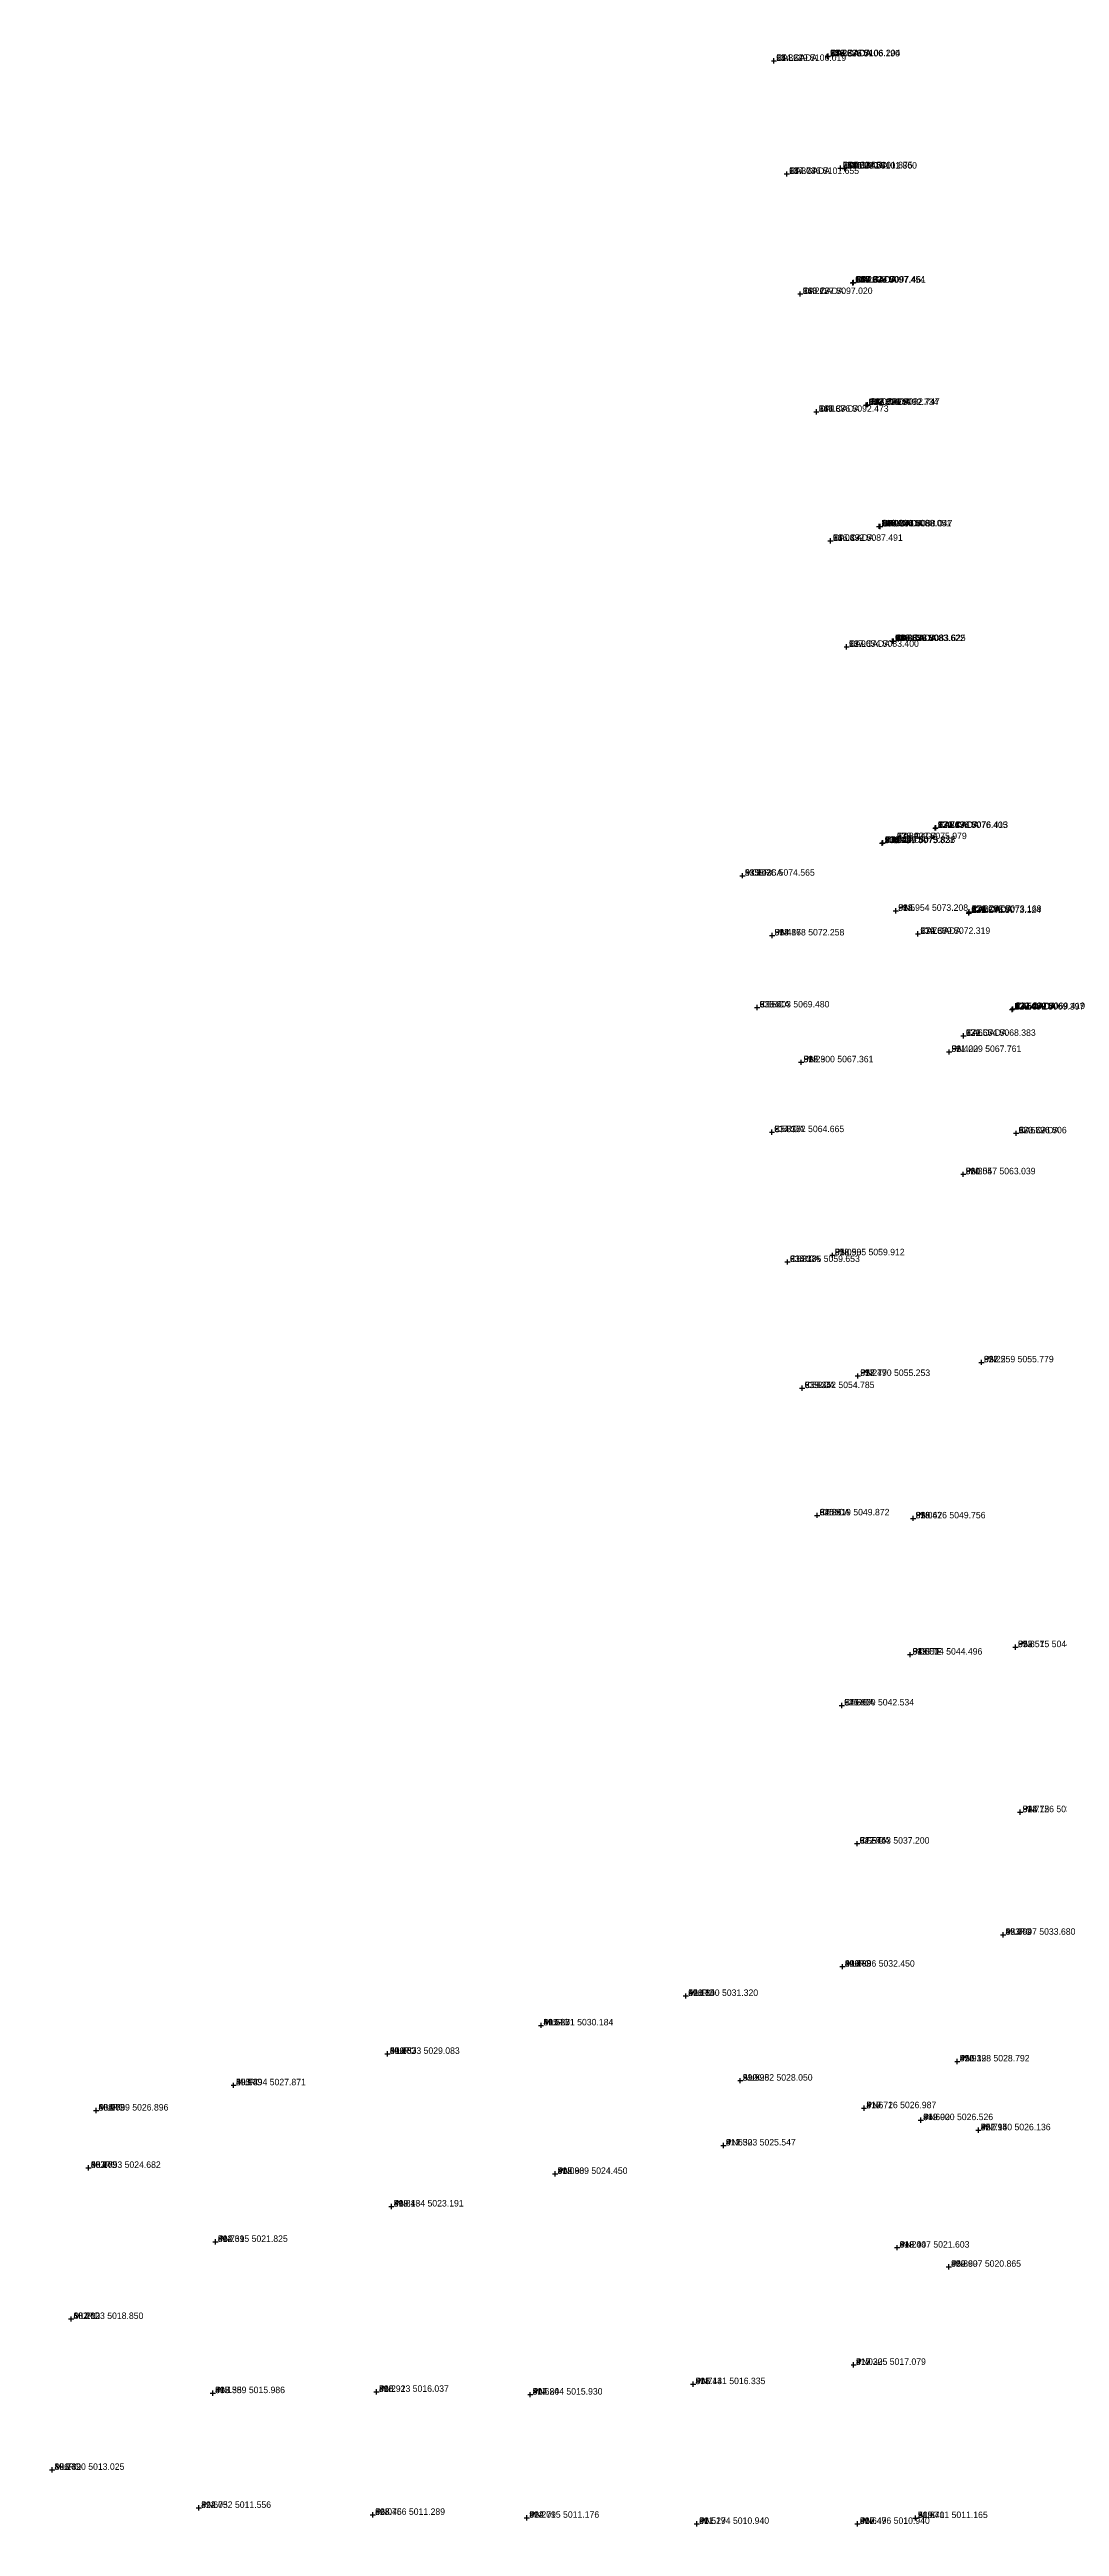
# Model space of a CAD drawing. Extents: x 886 to 1008, y 4909 to 5108.
# Drawn here: x 886.3 to 925.3, y 5010.8 to 5106.5 of the extents above; entities that cross this region are included whole.
import ezdxf

# ---------------------------------------------------------------- set-up
doc = ezdxf.new("R2010")
doc.units = 0
doc.linetypes.add('1', pattern=[0])
doc.layers.get('0').update_dxf_attribs({"linetype": '1'})
doc.styles.add('STD', font='txt')

# ---------------------------------------------------------------- blocks, each defined once
blk = doc.blocks.new('CROSS')
at = {"color": 0}
for p, q in [((-50, 0), (50, 0)), ((0, -50), (0, 50))]:
    blk.add_line(p, q, dxfattribs=at)

msp = doc.modelspace()

# ---------------------------------------------------------------- block references
at = {"layer": 'POINT', "color": 2, "xscale": 0.002, "yscale": 0.002, "zscale": 0.002}
for p in [(914.2489, 5106.0193, 54.3617), (916.3226, 5106.1904, 54.3381), (916.3365, 5106.2035, 54.2535), (914.7461, 5101.655, 54.3034), (916.8137, 5101.8747, 54.3001), (916.98, 5101.8599, 54.2264), (917.2927, 5097.454, 54.2297), (917.3237, 5097.4609, 54.1526), (915.2673, 5097.0203, 54.2122), (915.886, 5092.4727, 54.1367), (917.8061, 5092.7341, 54.163), (917.8604, 5092.7472, 54.0718), (918.3058, 5088.0508, 54.0563), (918.346, 5088.0467, 53.9789), (916.4318, 5087.4913, 54.0394), (917.054, 5083.3996, 53.9649), (918.829, 5083.6219, 53.9548), (918.8585, 5083.6248, 53.8514), (920.4784, 5076.405, 53.8133), (920.4939, 5076.4134, 53.7387), (918.4291, 5075.8212, 53.9198), (918.4549, 5075.8379, 53.9258), (918.9016, 5075.9785, 53.8396), (913.0361, 5074.5648, 53.8423), (918.9541, 5073.2083, 53.5951), (921.7745, 5073.1241, 53.7539), (921.7877, 5073.1691, 53.679), (914.1782, 5072.2584, 53.4861), (919.8085, 5072.3192, 53.7645), (913.6032, 5069.4795, 53.5197), (923.4387, 5069.3972, 53.646), (923.4694, 5069.4194, 53.5926), (921.0093, 5067.7608, 53.4216), (921.5645, 5068.3828, 53.6654), (915.3001, 5067.3611, 53.2896), (914.1718, 5064.6654, 53.3363), (923.5965, 5064.6198, 53.5722), (921.5574, 5063.0393, 53.3044), (914.775, 5059.6533, 53.3377), (916.505, 5059.9118, 53.0976), (917.4901, 5055.253, 53.2774), (922.2593, 5055.779, 53.2554), (915.342, 5054.7847, 53.1251), (915.9185, 5049.8715, 52.881), (919.6261, 5049.7563, 53.0466), (923.5753, 5044.7838, 52.8514), (919.5044, 5044.4964, 53.0006), (916.8695, 5042.5338, 52.6058), (923.7559, 5038.4121, 52.7118), (917.463, 5037.1998, 52.5743), (923.0969, 5033.6802, 52.3944), (916.8959, 5032.4504, 52.3978), (910.8503, 5031.32, 52.1142), (905.2607, 5030.1838, 51.5868), (899.3334, 5029.0834, 51.3572), (921.3276, 5028.7924, 51.9192), (893.3938, 5027.871, 50.9492), (912.9523, 5028.0502, 51.9284), (888.0889, 5026.8955, 50.9789), (917.726, 5026.9868, 51.671), (919.9203, 5026.5255, 51.6004), (912.303, 5025.5469, 51.6518), (922.1396, 5026.1356, 50.7948), (887.7929, 5024.6823, 50.8055), (905.8087, 5024.4504, 51.0977), (899.4838, 5023.1912, 50.8132), (892.6953, 5021.8254, 50.7313), (919.0071, 5021.6033, 51.2442), (920.9967, 5020.8647, 50.8601), (887.1226, 5018.8497, 50.1998), (917.3252, 5017.0788, 51.0195), (892.5891, 5015.9864, 50.1354), (898.9126, 5016.0372, 50.2924), (911.1311, 5016.3348, 50.7435), (904.8443, 5015.9304, 50.6205), (886.3901, 5013.0249, 49.7418), (892.052, 5011.5565, 49.6732), (898.7661, 5011.2885, 50.0448), (904.7153, 5011.1758, 50.209), (911.2737, 5010.9402, 50.5193), (917.4758, 5010.9403, 50.649), (919.7114, 5011.1652, 50.6395)]:
    msp.add_blockref('CROSS', p, dxfattribs=at)

# ---------------------------------------------------------------- texts
at = {"layer": 'CO_ORDS', "color": 3, "style": 'STD'}
for s, p in [(' 914.249 5106.019', (914.2489, 5106.0193, 54.3617)), (' 916.323 5106.190', (916.3226, 5106.1904, 54.3381)), (' 916.336 5106.204', (916.3365, 5106.2035, 54.2535)), (' 916.814 5101.875', (916.8137, 5101.8747, 54.3001)), (' 914.746 5101.655', (914.7461, 5101.655, 54.3034)), (' 916.980 5101.860', (916.98, 5101.8599, 54.2264)), (' 917.293 5097.454', (917.2927, 5097.454, 54.2297)), (' 917.324 5097.461', (917.3237, 5097.4609, 54.1526)), (' 915.267 5097.020', (915.2673, 5097.0203, 54.2122)), (' 915.886 5092.473', (915.886, 5092.4727, 54.1367)), (' 917.806 5092.734', (917.8061, 5092.7341, 54.163)), (' 917.860 5092.747', (917.8604, 5092.7472, 54.0718)), (' 918.306 5088.051', (918.3058, 5088.0508, 54.0563)), (' 918.346 5088.047', (918.346, 5088.0467, 53.9789)), (' 916.432 5087.491', (916.4318, 5087.4913, 54.0394)), (' 917.054 5083.400', (917.054, 5083.3996, 53.9649)), (' 918.829 5083.622', (918.829, 5083.6219, 53.9548)), (' 918.858 5083.625', (918.8585, 5083.6248, 53.8514)), (' 920.478 5076.405', (920.4784, 5076.405, 53.8133)), (' 920.494 5076.413', (920.4939, 5076.4134, 53.7387)), (' 918.429 5075.821', (918.4291, 5075.8212, 53.9198)), (' 918.455 5075.838', (918.4549, 5075.8379, 53.9258)), (' 918.902 5075.979', (918.9016, 5075.9785, 53.8396)), (' 913.036 5074.565', (913.0361, 5074.5648, 53.8423)), (' 918.954 5073.208', (918.9541, 5073.2083, 53.5951)), (' 914.178 5072.258', (914.1782, 5072.2584, 53.4861)), (' 919.809 5072.319', (919.8085, 5072.3192, 53.7645)), (' 921.775 5073.124', (921.7745, 5073.1241, 53.7539)), (' 921.788 5073.169', (921.7877, 5073.1691, 53.679)), (' 913.603 5069.480', (913.6032, 5069.4795, 53.5197)), (' 923.439 5069.397', (923.4387, 5069.3972, 53.646)), (' 923.469 5069.419', (923.4694, 5069.4194, 53.5926)), (' 921.009 5067.761', (921.0093, 5067.7608, 53.4216)), (' 921.564 5068.383', (921.5645, 5068.3828, 53.6654)), (' 915.300 5067.361', (915.3001, 5067.3611, 53.2896)), (' 914.172 5064.665', (914.1718, 5064.6654, 53.3363)), (' 923.596 5064.620', (923.5965, 5064.6198, 53.5722)), (' 921.557 5063.039', (921.5574, 5063.0393, 53.3044)), (' 916.505 5059.912', (916.505, 5059.9118, 53.0976)), (' 914.775 5059.653', (914.775, 5059.6533, 53.3377)), (' 917.490 5055.253', (917.4901, 5055.253, 53.2774)), (' 922.259 5055.779', (922.2593, 5055.779, 53.2554)), (' 915.342 5054.785', (915.342, 5054.7847, 53.1251)), (' 915.919 5049.872', (915.9185, 5049.8715, 52.881)), (' 919.626 5049.756', (919.6261, 5049.7563, 53.0466)), (' 923.575 5044.784', (923.5753, 5044.7838, 52.8514)), (' 919.504 5044.496', (919.5044, 5044.4964, 53.0006)), (' 916.870 5042.534', (916.8695, 5042.5338, 52.6058)), (' 923.756 5038.412', (923.7559, 5038.4121, 52.7118)), (' 917.463 5037.200', (917.463, 5037.1998, 52.5743)), (' 923.097 5033.680', (923.0969, 5033.6802, 52.3944)), (' 916.896 5032.450', (916.8959, 5032.4504, 52.3978)), (' 910.850 5031.320', (910.8503, 5031.32, 52.1142)), (' 905.261 5030.184', (905.2607, 5030.1838, 51.5868)), (' 899.333 5029.083', (899.3334, 5029.0834, 51.3572)), (' 921.328 5028.792', (921.3276, 5028.7924, 51.9192)), (' 893.394 5027.871', (893.3938, 5027.871, 50.9492)), (' 912.952 5028.050', (912.9523, 5028.0502, 51.9284)), (' 888.089 5026.896', (888.0889, 5026.8955, 50.9789)), (' 917.726 5026.987', (917.726, 5026.9868, 51.671)), (' 919.920 5026.526', (919.9203, 5026.5255, 51.6004)), (' 912.303 5025.547', (912.303, 5025.5469, 51.6518)), (' 922.140 5026.136', (922.1396, 5026.1356, 50.7948)), (' 887.793 5024.682', (887.7929, 5024.6823, 50.8055)), (' 905.809 5024.450', (905.8087, 5024.4504, 51.0977)), (' 899.484 5023.191', (899.4838, 5023.1912, 50.8132)), (' 892.695 5021.825', (892.6953, 5021.8254, 50.7313)), (' 919.007 5021.603', (919.0071, 5021.6033, 51.2442)), (' 920.997 5020.865', (920.9967, 5020.8647, 50.8601)), (' 887.123 5018.850', (887.1226, 5018.8497, 50.1998)), (' 917.325 5017.079', (917.3252, 5017.0788, 51.0195)), (' 892.589 5015.986', (892.5891, 5015.9864, 50.1354)), (' 898.913 5016.037', (898.9126, 5016.0372, 50.2924)), (' 904.844 5015.930', (904.8443, 5015.9304, 50.6205)), (' 911.131 5016.335', (911.1311, 5016.3348, 50.7435)), (' 886.390 5013.025', (886.3901, 5013.0249, 49.7418)), (' 892.052 5011.556', (892.052, 5011.5565, 49.6732)), (' 898.766 5011.289', (898.7661, 5011.2885, 50.0448)), (' 904.715 5011.176', (904.7153, 5011.1758, 50.209)), (' 919.711 5011.165', (919.7114, 5011.1652, 50.6395)), (' 911.274 5010.940', (911.2737, 5010.9402, 50.5193)), (' 917.476 5010.940', (917.4758, 5010.9403, 50.649))]:
    msp.add_text(s, height=0.25, dxfattribs=at).set_placement(p)
at = {"layer": 'CODE', "color": 3, "style": 'STD'}
for s, p in [(' CALCADA', (914.2489, 5106.0193, 54.3617)), (' CALCADA', (916.3226, 5106.1904, 54.3381)), (' CALCADA', (916.3365, 5106.2035, 54.2535)), (' CALCADA', (916.8137, 5101.8747, 54.3001)), (' CALCADA', (914.7461, 5101.655, 54.3034)), (' CALCADA', (916.98, 5101.8599, 54.2264)), (' CALCADA', (917.2927, 5097.454, 54.2297)), (' CALCADA', (917.3237, 5097.4609, 54.1526)), (' CALCADA', (915.2673, 5097.0203, 54.2122)), (' CALCADA', (915.886, 5092.4727, 54.1367)), (' CALCADA', (917.8061, 5092.7341, 54.163)), (' CALCADA', (917.8604, 5092.7472, 54.0718)), (' CALCADA', (918.3058, 5088.0508, 54.0563)), (' CALCADA', (918.346, 5088.0467, 53.9789)), (' CALCADA', (916.4318, 5087.4913, 54.0394)), (' CALCADA', (917.054, 5083.3996, 53.9649)), (' CALCADA', (918.829, 5083.6219, 53.9548)), (' CALCADA', (918.8585, 5083.6248, 53.8514)), (' CALCADA', (920.4784, 5076.405, 53.8133)), (' CALCADA', (920.4939, 5076.4134, 53.7387)), (' MURO', (918.4291, 5075.8212, 53.9198)), (' CALCADA', (918.4549, 5075.8379, 53.9258)), (' CALCADA', (918.9016, 5075.9785, 53.8396)), (' MCERCA', (913.0361, 5074.5648, 53.8423)), (' PN', (918.9541, 5073.2083, 53.5951)), (' PN', (914.1782, 5072.2584, 53.4861)), (' CALCADA', (919.8085, 5072.3192, 53.7645)), (' CALCADA', (921.7745, 5073.1241, 53.7539)), (' CALCADA', (921.7877, 5073.1691, 53.679)), (' CERCA', (913.6032, 5069.4795, 53.5197)), (' CALCADA', (923.4387, 5069.3972, 53.646)), (' CALCADA', (923.4694, 5069.4194, 53.5926)), (' PN', (921.0093, 5067.7608, 53.4216)), (' CALCADA', (921.5645, 5068.3828, 53.6654)), (' PN', (915.3001, 5067.3611, 53.2896)), (' CERCA', (914.1718, 5064.6654, 53.3363)), (' CALCADA', (923.5965, 5064.6198, 53.5722)), (' PN', (921.5574, 5063.0393, 53.3044)), (' PN', (916.505, 5059.9118, 53.0976)), (' CERCA', (914.775, 5059.6533, 53.3377)), (' PN', (917.4901, 5055.253, 53.2774)), (' PN', (922.2593, 5055.779, 53.2554)), (' CERCA', (915.342, 5054.7847, 53.1251)), (' CERCA', (915.9185, 5049.8715, 52.881)), (' PN', (919.6261, 5049.7563, 53.0466)), (' PN', (923.5753, 5044.7838, 52.8514)), (' POSTE', (919.5044, 5044.4964, 53.0006)), (' CERCA', (916.8695, 5042.5338, 52.6058)), (' PN', (923.7559, 5038.4121, 52.7118)), (' CERCA', (917.463, 5037.1998, 52.5743)), (' MURO', (923.0969, 5033.6802, 52.3944)), (' MURO', (916.8959, 5032.4504, 52.3978)), (' MURO', (910.8503, 5031.32, 52.1142)), (' MURO', (905.2607, 5030.1838, 51.5868)), (' MURO', (899.3334, 5029.0834, 51.3572)), (' PN', (921.3276, 5028.7924, 51.9192)), (' MURO', (893.3938, 5027.871, 50.9492)), (' AUX', (912.9523, 5028.0502, 51.9284)), (' MURO', (888.0889, 5026.8955, 50.9789)), (' PN', (917.726, 5026.9868, 51.671)), (' PN', (919.9203, 5026.5255, 51.6004)), (' PN', (912.303, 5025.5469, 51.6518)), (' PN', (922.1396, 5026.1356, 50.7948)), (' MURO', (887.7929, 5024.6823, 50.8055)), (' PN', (905.8087, 5024.4504, 51.0977)), (' PN', (899.4838, 5023.1912, 50.8132)), (' PN', (892.6953, 5021.8254, 50.7313)), (' PN', (919.0071, 5021.6033, 51.2442)), (' PN', (920.9967, 5020.8647, 50.8601)), (' MURO', (887.1226, 5018.8497, 50.1998)), (' PN', (917.3252, 5017.0788, 51.0195)), (' PN', (892.5891, 5015.9864, 50.1354)), (' PN', (898.9126, 5016.0372, 50.2924)), (' PN', (904.8443, 5015.9304, 50.6205)), (' PN', (911.1311, 5016.3348, 50.7435)), (' MURO', (886.3901, 5013.0249, 49.7418)), (' PN', (892.052, 5011.5565, 49.6732)), (' PN', (898.7661, 5011.2885, 50.0448)), (' PN', (904.7153, 5011.1758, 50.209)), (' AUX', (919.7114, 5011.1652, 50.6395)), (' PN', (911.2737, 5010.9402, 50.5193)), (' PN', (917.4758, 5010.9403, 50.649))]:
    msp.add_text(s, height=0.25, dxfattribs=at).set_placement(p)
at = {"layer": 'HEIGHT', "color": 3, "style": 'STD'}
for s, p in [(' 54.362', (914.2489, 5106.0193, 54.3617)), (' 54.338', (916.3226, 5106.1904, 54.3381)), (' 54.253', (916.3365, 5106.2035, 54.2535)), (' 54.300', (916.8137, 5101.8747, 54.3001)), (' 54.303', (914.7461, 5101.655, 54.3034)), (' 54.226', (916.98, 5101.8599, 54.2264)), (' 54.230', (917.2927, 5097.454, 54.2297)), (' 54.153', (917.3237, 5097.4609, 54.1526)), (' 54.212', (915.2673, 5097.0203, 54.2122)), (' 54.137', (915.886, 5092.4727, 54.1367)), (' 54.163', (917.8061, 5092.7341, 54.163)), (' 54.072', (917.8604, 5092.7472, 54.0718)), (' 54.056', (918.3058, 5088.0508, 54.0563)), (' 53.979', (918.346, 5088.0467, 53.9789)), (' 54.039', (916.4318, 5087.4913, 54.0394)), (' 53.965', (917.054, 5083.3996, 53.9649)), (' 53.955', (918.829, 5083.6219, 53.9548)), (' 53.851', (918.8585, 5083.6248, 53.8514)), (' 53.813', (920.4784, 5076.405, 53.8133)), (' 53.739', (920.4939, 5076.4134, 53.7387)), (' 53.920', (918.4291, 5075.8212, 53.9198)), (' 53.926', (918.4549, 5075.8379, 53.9258)), (' 53.840', (918.9016, 5075.9785, 53.8396)), (' 53.842', (913.0361, 5074.5648, 53.8423)), (' 53.595', (918.9541, 5073.2083, 53.5951)), (' 53.486', (914.1782, 5072.2584, 53.4861)), (' 53.765', (919.8085, 5072.3192, 53.7645)), (' 53.754', (921.7745, 5073.1241, 53.7539)), (' 53.679', (921.7877, 5073.1691, 53.679)), (' 53.520', (913.6032, 5069.4795, 53.5197)), (' 53.646', (923.4387, 5069.3972, 53.646)), (' 53.593', (923.4694, 5069.4194, 53.5926)), (' 53.422', (921.0093, 5067.7608, 53.4216)), (' 53.665', (921.5645, 5068.3828, 53.6654)), (' 53.290', (915.3001, 5067.3611, 53.2896)), (' 53.336', (914.1718, 5064.6654, 53.3363)), (' 53.572', (923.5965, 5064.6198, 53.5722)), (' 53.304', (921.5574, 5063.0393, 53.3044)), (' 53.098', (916.505, 5059.9118, 53.0976)), (' 53.338', (914.775, 5059.6533, 53.3377)), (' 53.277', (917.4901, 5055.253, 53.2774)), (' 53.255', (922.2593, 5055.779, 53.2554)), (' 53.125', (915.342, 5054.7847, 53.1251)), (' 52.881', (915.9185, 5049.8715, 52.881)), (' 53.047', (919.6261, 5049.7563, 53.0466)), (' 52.851', (923.5753, 5044.7838, 52.8514)), (' 53.001', (919.5044, 5044.4964, 53.0006)), (' 52.606', (916.8695, 5042.5338, 52.6058)), (' 52.712', (923.7559, 5038.4121, 52.7118)), (' 52.574', (917.463, 5037.1998, 52.5743)), (' 52.394', (923.0969, 5033.6802, 52.3944)), (' 52.398', (916.8959, 5032.4504, 52.3978)), (' 52.114', (910.8503, 5031.32, 52.1142)), (' 51.587', (905.2607, 5030.1838, 51.5868)), (' 51.357', (899.3334, 5029.0834, 51.3572)), (' 51.919', (921.3276, 5028.7924, 51.9192)), (' 50.949', (893.3938, 5027.871, 50.9492)), (' 51.928', (912.9523, 5028.0502, 51.9284)), (' 50.979', (888.0889, 5026.8955, 50.9789)), (' 51.671', (917.726, 5026.9868, 51.671)), (' 51.600', (919.9203, 5026.5255, 51.6004)), (' 51.652', (912.303, 5025.5469, 51.6518)), (' 50.795', (922.1396, 5026.1356, 50.7948)), (' 50.805', (887.7929, 5024.6823, 50.8055)), (' 51.098', (905.8087, 5024.4504, 51.0977)), (' 50.813', (899.4838, 5023.1912, 50.8132)), (' 50.731', (892.6953, 5021.8254, 50.7313)), (' 51.244', (919.0071, 5021.6033, 51.2442)), (' 50.860', (920.9967, 5020.8647, 50.8601)), (' 50.200', (887.1226, 5018.8497, 50.1998)), (' 51.020', (917.3252, 5017.0788, 51.0195)), (' 50.135', (892.5891, 5015.9864, 50.1354)), (' 50.292', (898.9126, 5016.0372, 50.2924)), (' 50.620', (904.8443, 5015.9304, 50.6205)), (' 50.744', (911.1311, 5016.3348, 50.7435)), (' 49.742', (886.3901, 5013.0249, 49.7418)), (' 49.673', (892.052, 5011.5565, 49.6732)), (' 50.045', (898.7661, 5011.2885, 50.0448)), (' 50.209', (904.7153, 5011.1758, 50.209)), (' 50.640', (919.7114, 5011.1652, 50.6395)), (' 50.519', (911.2737, 5010.9402, 50.5193)), (' 50.649', (917.4758, 5010.9403, 50.649))]:
    msp.add_text(s, height=0.25, dxfattribs=at).set_placement(p)
at = {"layer": 'PT_ID', "color": 3, "style": 'STD'}
for s, p in [(' 154', (914.2489, 5106.0193, 54.3617)), (' 153', (916.3226, 5106.1904, 54.3381)), (' 152', (916.3365, 5106.2035, 54.2535)), (' 156', (916.8137, 5101.8747, 54.3001)), (' 157', (914.7461, 5101.655, 54.3034)), (' 155', (916.98, 5101.8599, 54.2264)), (' 159', (917.2927, 5097.454, 54.2297)), (' 158', (917.3237, 5097.4609, 54.1526)), (' 160', (915.2673, 5097.0203, 54.2122)), (' 161', (915.886, 5092.4727, 54.1367)), (' 162', (917.8061, 5092.7341, 54.163)), (' 163', (917.8604, 5092.7472, 54.0718)), (' 165', (918.3058, 5088.0508, 54.0563)), (' 164', (918.346, 5088.0467, 53.9789)), (' 166', (916.4318, 5087.4913, 54.0394)), (' 167', (917.054, 5083.3996, 53.9649)), (' 168', (918.829, 5083.6219, 53.9548)), (' 169', (918.8585, 5083.6248, 53.8514)), (' 171', (920.4784, 5076.405, 53.8133)), (' 170', (920.4939, 5076.4134, 53.7387)), (' 334', (918.4291, 5075.8212, 53.9198)), (' 173', (918.4549, 5075.8379, 53.9258)), (' 172', (918.9016, 5075.9785, 53.8396)), (' 335', (913.0361, 5074.5648, 53.8423)), (' 364', (918.9541, 5073.2083, 53.5951)), (' 363', (914.1782, 5072.2584, 53.4861)), (' 174', (919.8085, 5072.3192, 53.7645)), (' 175', (921.7745, 5073.1241, 53.7539)), (' 176', (921.7877, 5073.1691, 53.679)), (' 336', (913.6032, 5069.4795, 53.5197)), (' 178', (923.4387, 5069.3972, 53.646)), (' 177', (923.4694, 5069.4194, 53.5926)), (' 361', (921.0093, 5067.7608, 53.4216)), (' 179', (921.5645, 5068.3828, 53.6654)), (' 362', (915.3001, 5067.3611, 53.2896)), (' 337', (914.1718, 5064.6654, 53.3363)), (' 180', (923.5965, 5064.6198, 53.5722)), (' 360', (921.5574, 5063.0393, 53.3044)), (' 359', (916.505, 5059.9118, 53.0976)), (' 338', (914.775, 5059.6533, 53.3377)), (' 358', (917.4901, 5055.253, 53.2774)), (' 357', (922.2593, 5055.779, 53.2554)), (' 339', (915.342, 5054.7847, 53.1251)), (' 340', (915.9185, 5049.8715, 52.881)), (' 355', (919.6261, 5049.7563, 53.0466)), (' 352', (923.5753, 5044.7838, 52.8514)), (' 343', (919.5044, 5044.4964, 53.0006)), (' 341', (916.8695, 5042.5338, 52.6058)), (' 344', (923.7559, 5038.4121, 52.7118)), (' 342', (917.463, 5037.1998, 52.5743)), (' 453', (923.0969, 5033.6802, 52.3944)), (' 409', (916.8959, 5032.4504, 52.3978)), (' 408', (910.8503, 5031.32, 52.1142)), (' 407', (905.2607, 5030.1838, 51.5868)), (' 406', (899.3334, 5029.0834, 51.3572)), (' 450', (921.3276, 5028.7924, 51.9192)), (' 405', (893.3938, 5027.871, 50.9492)), (' 390', (912.9523, 5028.0502, 51.9284)), (' 404', (888.0889, 5026.8955, 50.9789)), (' 410', (917.726, 5026.9868, 51.671)), (' 449', (919.9203, 5026.5255, 51.6004)), (' 411', (912.303, 5025.5469, 51.6518)), (' 451', (922.1396, 5026.1356, 50.7948)), (' 403', (887.7929, 5024.6823, 50.8055)), (' 412', (905.8087, 5024.4504, 51.0977)), (' 413', (899.4838, 5023.1912, 50.8132)), (' 414', (892.6953, 5021.8254, 50.7313)), (' 448', (919.0071, 5021.6033, 51.2442)), (' 452', (920.9967, 5020.8647, 50.8601)), (' 402', (887.1226, 5018.8497, 50.1998)), (' 419', (917.3252, 5017.0788, 51.0195)), (' 415', (892.5891, 5015.9864, 50.1354)), (' 416', (898.9126, 5016.0372, 50.2924)), (' 417', (904.8443, 5015.9304, 50.6205)), (' 418', (911.1311, 5016.3348, 50.7435)), (' 401', (886.3901, 5013.0249, 49.7418)), (' 424', (892.052, 5011.5565, 49.6732)), (' 423', (898.7661, 5011.2885, 50.0448)), (' 422', (904.7153, 5011.1758, 50.209)), (' 7', (919.7114, 5011.1652, 50.6395)), (' 421', (911.2737, 5010.9402, 50.5193)), (' 420', (917.4758, 5010.9403, 50.649))]:
    msp.add_text(s, height=0.25, dxfattribs=at).set_placement(p)

doc.saveas('drawing.dxf')
